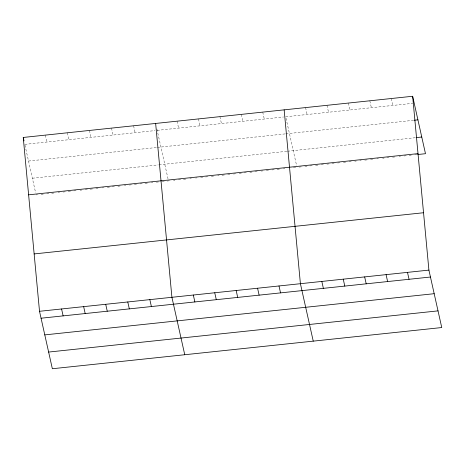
<?xml version="1.0" encoding="UTF-8"?>
<svg xmlns="http://www.w3.org/2000/svg" width="465" height="465" viewBox="0 0 465 465"><rect width="100%" height="100%" fill="white"/><g stroke="black" fill="none" stroke-linecap="round" stroke-linejoin="round"><path stroke-width="0.35" stroke-dasharray="2.33 1.74" d="M24.796 144.371L155.054 130.595M157.193 130.369L283.551 117M285.69 116.773L412.769 103.335M28.522 161.047L156.647 147.492M157.362 147.417L285.138 133.903M285.847 133.827L413.635 120.307M32.364 178.223L158.35 164.895M159.065 164.819L286.835 151.305M287.55 151.23L415.338 137.71M36.09 194.893L37.514 194.742M41.071 194.364L43.21 194.138M46.767 193.766L48.901 193.539M51.749 193.237L53.882 193.01M58.154 192.556L59.578 192.411M63.135 192.033L65.274 191.807M68.123 191.504L70.965 191.202M73.813 190.9L75.952 190.679M80.218 190.226L81.642 190.075M85.205 189.697L87.339 189.47M90.187 189.174L93.035 188.871M95.883 188.569L98.016 188.342M102.288 187.889L103.712 187.738M107.27 187.366L109.403 187.139M112.251 186.837L114.39 186.61M117.947 186.232L120.08 186.006M124.353 185.558L125.777 185.407M129.334 185.029L131.473 184.803M134.315 184.5L136.454 184.274M140.012 183.902L142.151 183.675M144.993 183.373L147.841 183.071M151.404 182.693L152.822 182.547M156.385 182.17L158.519 181.943M162.076 181.565L164.215 181.338M167.063 181.036L169.911 180.74M173.48 180.362L174.91 180.211M178.479 179.833L180.623 179.606M183.477 179.304L186.331 179.002M189.9 178.624L191.33 178.473M195.614 178.019L197.038 177.868M200.607 177.491L202.752 177.264M205.606 176.962L207.75 176.735M211.319 176.357L213.458 176.13M217.742 175.677L219.172 175.526M222.026 175.224L224.88 174.921M227.74 174.619L229.879 174.392M233.447 174.015L235.592 173.788M239.161 173.41L241.3 173.183M244.16 172.881L246.299 172.655M249.868 172.277L252.013 172.05M254.867 171.754L257.72 171.451M261.289 171.073L262.719 170.922M266.288 170.545L268.427 170.318M272.002 169.94L274.141 169.713M276.995 169.411L279.854 169.109M283.423 168.731L284.847 168.58M293.415 167.673L296.269 167.371M299.129 167.069L301.268 166.842M304.837 166.464L306.981 166.238M309.835 165.935L312.689 165.633M315.549 165.331L318.403 165.029M321.257 164.726L323.402 164.5M326.971 164.122L329.11 163.895M331.969 163.593L334.108 163.366M337.677 162.988L339.822 162.762M343.391 162.384L345.53 162.157M349.099 161.785L351.244 161.558M354.812 161.181L356.237 161.03M359.811 160.652L361.235 160.501M364.804 160.123L367.664 159.821M370.518 159.518L372.657 159.292M376.941 158.838L378.371 158.687M382.654 158.234L384.078 158.083M386.938 157.78L389.077 157.554M392.646 157.176L394.791 156.949M399.075 156.496L400.499 156.345M404.068 155.967L406.212 155.74M409.066 155.438L411.211 155.211M414.78 154.833L416.919 154.607M391.228 98.528L392.78 105.445M369.815 100.795L371.361 107.711M348.395 103.061L349.942 109.978M326.982 105.323L328.528 112.245M305.563 107.589L307.109 114.512M286.004 118.162L296.676 165.906M262.731 112.123L264.277 119.04M241.312 114.384L242.858 121.307M219.899 116.651L221.445 123.574M198.479 118.918L200.026 125.835M177.06 121.185L178.607 128.102M156.885 128.985L168.016 178.804M133.577 125.783L135.123 132.699M111.513 128.119L113.059 135.036M89.449 130.45L90.995 137.373M67.384 132.787L68.93 139.703M45.314 135.117L46.86 142.04M24.953 145.068L35.625 192.806"/><path stroke-width="0.7" d="M412.647 96.261L428.91 270.107L441.75 327.546L52.353 368.739L39.513 311.3L23.25 137.454L412.647 96.261L425.487 153.7L417.634 154.531M414.35 120.232L417.919 119.854M416.762 137.559L421.761 137.03M28.615 194.823L418.012 153.63M34.148 253.931L423.545 212.738M39.513 311.3L428.91 270.107M41.06 318.217L430.456 277.024M44.785 334.887L434.182 293.7M48.627 352.063L438.024 310.876M407.491 272.374L409.043 279.291M386.078 274.641L387.624 281.558M364.659 276.902L366.205 283.824M343.246 279.169L344.792 286.085M321.827 281.435L323.373 288.352M313.247 341.141L300.407 283.702L284.144 109.856M278.994 285.963L280.54 292.886M257.575 288.23L259.121 295.153M236.162 290.497L237.708 297.414M214.743 292.764L216.289 299.681M193.324 295.025L194.87 301.948M184.75 354.731L171.911 297.292L155.647 123.446M149.84 299.629L151.387 306.545M127.776 301.959L129.322 308.882M105.712 304.296L107.258 311.213M83.648 306.627L85.194 313.55M23.25 137.454L24.023 140.912M61.578 308.963L63.124 315.88"/></g></svg>
